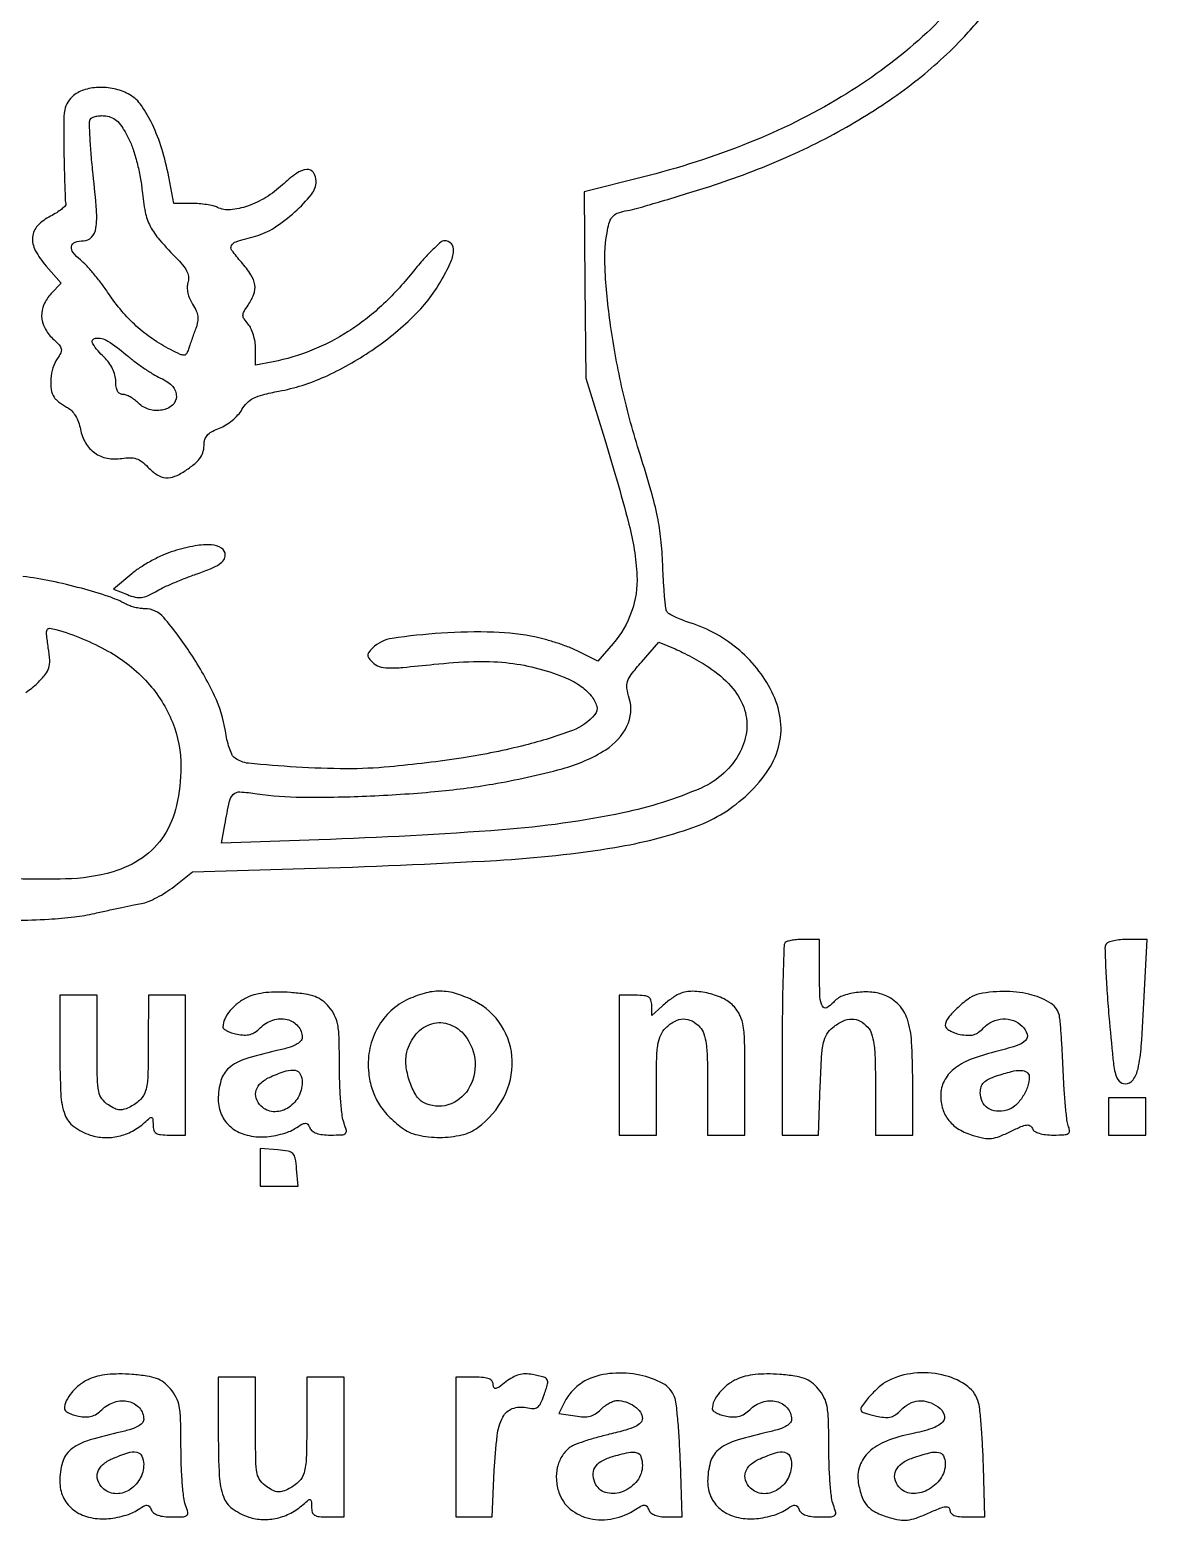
# Model space of a CAD drawing. Extents: x 10 to 445, y 21 to 661.
# Drawn here: x 205.6 to 445.3, y 21.3 to 341.3 of the extents above; entities that cross this region are included whole.
import ezdxf

# ---------------------------------------------------------------- set-up
doc = ezdxf.new("R2010")
doc.units = 0

msp = doc.modelspace()

# ---------------------------------------------------------------- linework, layer by layer
for points in [[(409.000737, 353.129657, -0.0563), (396.235564, 339.021269, -0.044897), (379.681942, 326.872387, -0.041277), (359.77388, 316.987017, -0.033123), (337, 309.637715), (324.5, 306.5), (324.670673, 286.5), (324.841347, 266.5), (328.559775, 254.5, -0.010324), (334.123201, 235.140799, -0.05287), (335.831309, 224.10417, -0.097322), (334.694448, 216.379546, -0.093434), (330.715669, 209.533809), (327.434278, 205.7378), (323.467139, 207.745693, 0.023679), (321.569156, 208.595994, 0.011998), (319.108701, 209.493709, 0.01189), (316.519251, 210.300614, 0.01736), (314.200779, 210.876793, 0.04501), (305.138444, 211.959465, 0.023991), (293.841388, 211.744484, 0.019166), (283.301676, 210.630232, 0.161827), (279.09239, 208.520962, 0.031467), (278.286022, 207.606165, 0.171748), (278.082043, 206.989385, 0.164381), (278.30721, 206.366028, 0.028237), (279.156968, 205.414461, 0.122732), (280.49849, 204.608204, 0.067618), (282.398776, 204.297868, 0.029402), (285.58728, 204.399733, 0.003929), (292.282908, 205.061947, -0.018417), (300.739149, 205.651539, -0.032901), (307.702236, 205.421683, -0.037165), (313.95969, 204.327742, -0.033323), (320.226338, 202.292761, -0.052871), (323.523709, 200.549813, -0.072592), (326.004531, 198.298981, -0.10172), (327.189617, 196.057206, -0.249034), (326.822018, 194.285544, -0.131272), (321.992323, 190.859253, -0.02662), (311.875881, 187.699439, -0.02438), (298.596689, 184.997023, -0.014868), (282.709635, 183.044575, -0.023934), (273.508759, 182.633125, -0.014792), (262.685423, 182.987755, -0.009319), (252.519778, 183.812711, -0.148178), (249.358712, 185.126247, -0.119642), (248.873438, 185.771796, -0.022416), (248.346224, 187.165577, -0.022842), (247.867414, 188.888081, -0.019153), (247.514604, 190.751178, 0.07426), (245.195639, 198.325574, 0.034231), (240.116059, 207.326628, 0.029655), (234.311139, 215.098734, 0.220562), (230.236431, 216.996268, -0.034742), (229.24294, 217.067028, -0.023544), (228.127709, 217.278779, -0.023774), (227.064596, 217.58708, -0.043038), (226.236431, 217.952769, 0.044583), (222.424923, 219.621765, 0.01511), (216.624543, 221.374216, 0.015101), (210.173717, 222.90499, 0.018755), (204.090996, 223.919624, 0.009097)], [(202.430791, 150.083955, 0.010486), (209.610021, 150.358363, 0.014044), (215.125246, 150.840853, 0.026961), (219.500374, 151.58852, -0.001975), (222.40023, 152.234592, -0.001934), (225.32511, 152.86228, -0.001903), (227.895667, 153.393326, -0.007315), (229.5, 153.694036, 0.056031), (230.928993, 154.108976, 0.02185), (232.79375, 154.982858, 0.021303), (234.748415, 156.113815, 0.024778), (236.5, 157.355517), (240.5, 160.5), (264.5, 161.204466, 0.00678), (305.705368, 162.973417, 0.026349), (331.084921, 165.754605, 0.043576), (347.856888, 170.018084, 0.099757), (359.028705, 176.637328, 0.055983), (363.637409, 181.837115, 0.085883), (366.205891, 187.264527, 0.094535), (366.665468, 192.845731, 0.082464), (365.095087, 198.5, 0.053676), (362.009448, 203.616131, 0.051978), (357.87577, 208.01946, 0.051315), (352.868646, 211.523287, 0.049694), (347.19987, 213.978518, -0.015273), (345.50903, 214.576556, -0.019221), (343.985183, 215.236949, -0.017645), (342.769527, 215.873953, -0.125471), (342.294738, 216.332121, -0.111115), (342.042274, 217.063808, -0.005019), (341.772728, 219.72631, -0.008198), (341.534784, 222.915928, -0.005758), (341.367259, 226.512162, 0.017761), (340.986463, 231.900607, 0.024319), (340.237302, 236.704648, 0.019097), (338.880867, 242.211367, 0.006521), (336.505907, 250.090966, -0.02015), (332.740741, 263.937981, -0.021115), (330.170176, 277.829627, -0.022195), (328.97847, 290.157637, -0.062426), (329.606747, 298.783735, -0.045592), (330.082903, 300.388043, -0.117159), (330.77447, 301.371454, -0.103828), (331.890423, 302.007053, -0.031354), (333.791638, 302.488734, 0.022169), (335.93739, 302.990642, 0.002891), (340.450328, 304.287818, 0.003361), (345.787407, 305.894393, 0.002805), (351.434891, 307.67065, 0.025678), (367.784943, 313.856242, 0.029867), (382.581526, 321.423497, 0.031861), (395.467737, 330.166948, 0.040288), (406.093244, 339.876609, 0.017034), (412.493704, 347.236157, 0.028516)], [(204.733569, 199.04063, 0.051726), (207.185691, 201.031845, 0.024922), (208.893971, 202.919469, 0.096736), (209.636732, 204.302462, 0.091497), (209.825713, 205.903371, 0.02097), (209.533823, 208.62302, -0.006866), (209.134459, 211.560652, -0.130543), (209.261012, 212.470343, -0.329389), (209.796974, 212.789111, -0.043624), (211.175055, 212.528324, -0.059276), (222.332547, 207.907593, -0.080589), (230.847095, 201.135853, -0.089797), (236.149876, 192.658486, -0.095831), (237.984944, 183.053656, -0.05478), (237.056782, 174.782402, -0.08839), (234.320627, 168.265784, -0.097777), (229.746694, 163.537211, -0.081222), (223.418726, 160.519397, -0.066731), (213.194473, 158.977863, -0.013772), (194.941417, 159.181622, -0.012992)]]:
    msp.add_lwpolyline(points, format="xyb")
for points in [[(214.962358, 327.170603, 0.083569), (213.710508, 325.753008, 0.096655), (213.070082, 324.07163, 0.042201), (212.830744, 321.323282, 0.004828), (212.875193, 315.099746, 0.001919), (212.95754, 311.109884, 0.002814), (213.063199, 307.600982, 0.001345), (213.177863, 304.617958, 0.05107), (213.273619, 303.953663, -0.253991), (213.156121, 303.497786, -0.033818), (212.405376, 302.793508, -0.03242), (211.324452, 302.020122, -0.021751), (210, 301.27452, 0.08481), (207.24591, 299.230598, 0.171028), (206.146804, 296.797876, 0.145943), (206.741531, 293.92696, 0.056667), (209.080938, 290.560598), (212.275515, 286.922175), (210.137758, 284.646636, 0.085466), (208.585693, 282.296547, 0.11215), (208.101971, 279.77846, 0.111824), (208.753316, 277.293032, 0.084597), (210.460561, 275.037051, -0.019567), (211.84641, 273.629074, -0.129394), (212.29924, 272.76137, -0.170098), (212.20153, 271.902949, -0.040198), (211.460561, 270.640231, 0.078538), (210.531958, 268.738599, 0.053385), (210.074247, 266.369358, 0.054903), (210.132963, 264.069664, 0.113865), (210.765313, 262.399704, 0.059516), (211.192853, 261.899892, 0.021248), (211.910938, 261.292854, 0.020733), (212.762903, 260.6874, 0.023013), (213.633625, 260.176802, -0.084485), (214.548131, 259.477371, -0.052176), (215.3641, 258.392917, -0.047366), (216.013276, 257.035643, -0.04153), (216.430358, 255.519531, 0.086356), (217.528514, 252.581815, 0.107409), (219.498711, 250.441398, 0.107479), (222.178475, 249.312674, 0.086562), (225.311186, 249.275647, -0.039116), (227.05125, 249.419851, -0.082165), (228.386941, 249.205025, -0.081867), (229.585321, 248.57074, -0.038607), (230.896779, 247.403346, 0.056064), (232.87917, 245.758822, 0.123938), (234.723639, 245.119036, 0.120735), (236.683366, 245.421324, 0.051743), (239.027494, 246.692036, 0.023549), (241.033093, 248.207946, 0.070692), (242.182123, 249.478207, 0.09031), (242.776193, 250.830048, 0.056671), (242.984687, 252.549112, -0.103728), (243.1979, 253.529281, -0.092477), (243.791723, 254.387409, -0.071816), (244.800045, 255.134463, -0.035981), (246.25, 255.786025, 0.049974), (247.608875, 256.442874, 0.034306), (249.004586, 257.436567, 0.034631), (250.228746, 258.592007, 0.05759), (251.063483, 259.736914, -0.064824), (252.168778, 261.207899, -0.083526), (253.532389, 262.202689, -0.055331), (255.559201, 262.949557, -0.014218), (258.97471, 263.692095, 0.05991), (268.83317, 266.799168, 0.042886), (278.928117, 272.455309, 0.043374), (287.751361, 279.636055, 0.068223), (293.769244, 287.314541, 0.023368), (295.787749, 291.174929, 0.085876), (296.503626, 293.826228, 0.206107), (296.00834, 295.350707, 0.215795), (294.573978, 296, 0.18291), (293.734058, 295.682105, 0.013629), (291.912364, 293.981968, 0.017475), (289.811973, 291.761863, 0.012326), (287.603809, 289.130105, -0.0372), (281.039386, 282.052734, -0.044753), (273.867678, 276.49626, -0.046666), (266.096826, 272.485572, -0.047269), (257.75, 270.006332), (254, 269.268548), (254, 272.805533, 0.039643), (253.882165, 274.289415, 0.033611), (253.530122, 275.822738, 0.034968), (253.014477, 277.181172, 0.075862), (252.400416, 278.110039, -0.032862), (251.537099, 279.200043, -0.1522), (251.300832, 279.958238, -0.131402), (251.520109, 280.778206, -0.022103), (252.400416, 282.161286, 0.063719), (253.625576, 284.493226, 0.128375), (253.833816, 286.545371, 0.106369), (253.010218, 288.693187, 0.035621), (250.966438, 291.385444, -0.019428), (248.915671, 293.912741, -0.291845), (248.834616, 294.992695, -0.197086), (249.812106, 295.797172, -0.009334), (253.982813, 296.999904, 0.07848), (258.00745, 298.791069, 0.03987), (262.412873, 302.175459, 0.038041), (265.998643, 305.948275, 0.172671), (267, 308.761432, 0.148308), (266.425031, 310.657233, 0.27885), (265.0257, 311.312552, 0.128515), (262.753943, 310.453462, 0.034598), (259.747279, 307.990417, -0.05145), (256.23074, 305.302143, -0.054164), (252.29772, 303.442551, -0.060686), (248.597415, 302.645269, -0.138709), (245.815741, 303.16486, 0.05905), (244.911889, 303.486988, 0.018571), (243.499132, 303.754678, 0.018264), (241.887069, 303.938598, 0.019271), (240.294541, 304), (236.457599, 304), (235.364524, 309.75, 0.027385), (233.88353, 315.734074, 0.036178), (231.854688, 320.969622, 0.04118), (229.50658, 325.029773, 0.108064), (227.054961, 327.308462, 0.072988), (224.047065, 328.537308, 0.063467), (220.662915, 328.929462, 0.066472), (217.453364, 328.463579, 0.101285)], [(226.771171, 317.926204, -0.034349), (227.704948, 315.668821, -0.01793), (228.569056, 312.748585, -0.017519), (229.259368, 309.614595, -0.022168), (229.665758, 306.676393, 0.02666), (230.328379, 302.183265, 0.070019), (231.410979, 299.118267, 0.059104), (233.407888, 296.183142, 0.014979), (237.326162, 291.938542, -0.026899), (238.611276, 290.478066, -0.064064), (239.353036, 289.24028, -0.086557), (239.629639, 288.106256, -0.093745), (239.493234, 286.978681, 0.078862), (239.339016, 285.957825, 0.051843), (239.470991, 284.774359, 0.047779), (239.867158, 283.53818, 0.043632), (240.500332, 282.35915, -0.03737), (241.262587, 280.981369, -0.075456), (241.604639, 279.791855, -0.078421), (241.571863, 278.584765, -0.043203), (241.176995, 277.158113, 0.002483), (240.755977, 276.009745, 0.00193), (240.309011, 274.756486, 0.001951), (239.901315, 273.584675, 0.004723), (239.611701, 272.71503, -0.056832), (239.168705, 271.737699, -0.256944), (238.646929, 271.432909, -0.117085), (237.816547, 271.607677, -0.009176), (235.774688, 272.616513, -0.03083), (231.867185, 274.952897, -0.033837), (228.403074, 277.687099, -0.033302), (225.293295, 280.904499, -0.028138), (222.444963, 284.686108, 0.014225), (220.928812, 286.820035, 0.012785), (219.240602, 288.943273, 0.012932), (217.628293, 290.769803, 0.038828), (216.405128, 291.895966, -0.05964), (214.860349, 293.441539, -0.210909), (214.520775, 294.769883, -0.27101), (215.28198, 295.683298, -0.086902), (217.090402, 296, 0.209838), (218.825135, 296.761559, 0.151061), (219.74457, 298.696488, 0.055222), (219.873734, 302.561676, 0.008453), (219.151248, 310.238706, -0.006225), (218.733679, 314.473387, -0.009147), (218.481227, 318.205208, -0.005122), (218.35904, 321.335806, -0.146623), (218.566219, 322.107145, -0.15314), (218.989368, 322.473291, -0.049783), (219.78604, 322.728401, -0.044205), (220.782267, 322.850615, -0.037248), (221.844436, 322.80731, -0.081551), (223.24351, 322.4081, -0.085218), (224.41767, 321.586198, -0.060858), (225.528891, 320.179218, -0.02151)], [(226.196246, 271.564016, 0.015686), (227.981453, 270.130472, 0.011804), (230.028477, 268.66414, 0.011964), (232.020687, 267.375747, 0.026774), (233.605211, 266.517098, -0.032556), (235.180581, 265.639712, -0.072041), (236.215105, 264.737697, -0.091978), (236.797539, 263.735491, -0.085962), (237, 262.566582, -0.216558), (236.14802, 260.691741, -0.1373), (233.944627, 259.641359, -0.11328), (231.157849, 259.791006, -0.127218), (228.848973, 261.151027, 0.036218), (228.030751, 261.858583, 0.034047), (227.102511, 262.456864, 0.035889), (226.205228, 262.871321, 0.090486), (225.5, 263, -0.147968), (224.859939, 263.193658, -0.124429), (224.382711, 263.720948, -0.084715), (224.091986, 264.601212, -0.037509), (224, 265.825686, 0.06442), (223.829273, 267.145293, 0.048227), (223.321022, 268.521807, 0.045986), (222.5253, 269.843303, 0.045709), (221.5, 271, -0.058445), (219.075549, 273.879286, -0.55751), (219.625452, 275.0655, -0.173064), (222.276713, 274.463694, -0.035517)], [(236.467425, 229.374641, 0.031616), (234.252012, 228.554192, 0.0193), (231.747739, 227.324401, 0.019315), (229.351036, 225.908182, 0.032218), (227.467425, 224.515268), (223.5, 221.16571), (226.497559, 220.013484, 0.034759), (228.190789, 219.494366, 0.083535), (229.496036, 219.414235, 0.079155), (230.798087, 219.76528, 0.02888), (232.497559, 220.648041, -0.024391), (234.05706, 221.475944, -0.008463), (236.380533, 222.520085, -0.008384), (238.98269, 223.58562, -0.009657), (241.5, 224.511859, 0.013567), (244.466309, 225.629716, 0.051102), (246.217423, 226.562926, 0.091672), (247.166667, 227.491863, 0.154558), (247.5, 228.544448, 0.261843), (246.684438, 229.99502, 0.118377), (244.538024, 230.684385, 0.065202), (241.069522, 230.493037, 0.02654)], [(351.289037, 204.415933, -0.062713), (355.978125, 200.403802, -0.096638), (358.737337, 195.853559, -0.109787), (359.385061, 191.038864, -0.101036), (357.972812, 186.242677, -0.169997), (349.603933, 178.504299, -0.051016), (332.81897, 173.172804, -0.032816), (306.90241, 169.520478, -0.010198), (267.610039, 167.396613), (246.720078, 166.694352), (247.413357, 170.597176, -0.009015), (248.407642, 175.662437, -0.148782), (249.234885, 177.150921, -0.211351), (250.646631, 177.668763, -0.020893), (254.325155, 177.274473, 0.03536), (263.874686, 176.529361, 0.012082), (277.774389, 176.765478, 0.012325), (292.436974, 177.731648, 0.019585), (304.90725, 179.357055, 0.023869), (319.777727, 182.627851, 0.074549), (329.136935, 186.729701, 0.138287), (333.688382, 191.773937, 0.191553), (334.174579, 197.782829, -0.036774), (333.682177, 199.941484, -0.119856), (333.809871, 201.39178, -0.084449), (334.621237, 202.895176, -0.012791), (336.800994, 205.541779), (340.5, 209.805906), (344, 208.358908, -0.01718), (345.611832, 207.626727, -0.008781), (347.584905, 206.603772, -0.008714), (349.583317, 205.477287, -0.012944)], [(367.666667, 145.333333, 0.189293), (367.3963, 144.713378, 0.001337), (367.195833, 138.889583, 0.004867), (367.048101, 132.175859, 0.003067), (367, 124.333333), (367, 104), (370.886581, 104), (374.773161, 104), (375.165994, 114.612171, -0.005162), (375.463947, 120.903344, -0.039253), (375.86626, 123.840748, -0.085273), (376.596686, 125.644755, -0.084019), (377.890198, 127.112171, -0.056627), (380.001703, 128.458217, -0.112082), (381.925583, 128.911033, -0.127029), (383.694396, 128.469207, -0.084639), (385.345012, 127.171259, -0.105606), (386.177229, 125.734908, -0.045799), (386.668385, 123.570717, -0.026619), (386.92984, 120.243017, -0.006296), (387, 114.671259), (387, 104), (391, 104), (395, 104), (395, 115.54966, 0.014189), (394.759205, 124.033348, 0.063823), (393.851899, 128.902515, 0.113134), (392.051009, 131.927339, 0.104321), (389.063824, 133.973563, 0.077436), (386.199264, 134.668912, 0.054571), (382.880528, 134.584396, 0.056723), (379.869074, 133.822443, 0.129957), (377.978038, 132.473538, -0.100244), (376.557025, 131.328523, -0.419927), (375.620343, 131.635503, -0.104183), (375.106345, 133.63722, -0.010933), (375, 138.5), (375, 146), (371.666667, 146, 0.018427), (370.341558, 145.951148, 0.022866), (369.116667, 145.804167, 0.022027), (368.120244, 145.592625, 0.13383)], [(436.474198, 144.958252, 0.14634), (436.251932, 144.132571, 0.003265), (436.39412, 139.975405, 0.007104), (436.663593, 135.07442, 0.004711), (437.105702, 129.458252, 0.002532), (437.955786, 120.348412, 0.034206), (438.509985, 117.050611, 0.126092), (439.295467, 115.562757, 0.211626), (440.565521, 115, 0.239127), (442.271534, 115.86539, 0.104306), (443.345485, 118.244275, 0.036762), (444.042538, 123.095481, 0.004561), (444.683631, 133.75), (445.308645, 146), (441.213339, 146, 0.02361), (439.598137, 145.923689, 0.030498), (438.131903, 145.693986, 0.031372), (436.974246, 145.362226, 0.170473)], [(252.328737, 133.604658, 0.0566), (250.282893, 132.378832, 0.056223), (248.558897, 130.723034, 0.061374), (247.38987, 128.901801, 0.112485), (247, 127.190741, 0.231571), (247.197055, 126.788082, 0.046989), (247.88737, 126.348869, 0.040687), (248.863844, 125.945873, 0.028179), (250.020833, 125.645833, 0.041115), (251.559915, 125.467723, 0.075492), (252.810269, 125.615532, 0.079398), (253.918266, 126.119438, 0.050068), (255.020833, 127.020833, -0.119463), (257.731008, 128.673515, -0.13468), (260.771382, 128.801442, -0.160034), (263.09513, 127.398787, -0.179477), (264, 124.95913, -0.194791), (263.663175, 124.127352, -0.083148), (262.679548, 123.402075, -0.048057), (260.958399, 122.727762, -0.014752), (258.25, 122.04237, 0.022173), (251.727039, 120.288289, 0.10014), (248.296336, 118.384369, 0.147745), (246.575031, 115.70578, 0.069562), (246, 111.592527, 0.106126), (246.69828, 108.339715, 0.112746), (248.663253, 105.741275, 0.103406), (251.718785, 104.100852, 0.077227), (255.519091, 103.594425, 0.032176), (257.37642, 103.754548, 0.025381), (259.354136, 104.157676, 0.026018), (261.158472, 104.723455, 0.056099), (262.4561, 105.379279, -0.013367), (263.962788, 106.309905, -0.11995), (264.702102, 106.528767, -0.246864), (265.199165, 106.297791, -0.071457), (265.624999, 105.534854, 0.141838), (266.12889, 104.869541, 0.077445), (267.041376, 104.38726, 0.05595), (268.356758, 104.093323, 0.027023), (270.082238, 104, 0.010429), (272.537197, 104.051213, 0.172603), (273.284424, 104.35275, 0.281491), (273.477566, 104.984679, 0.027798), (272.975249, 106.5651, -0.06178), (272.595073, 108.119184, -0.009577), (272.286479, 111.278698, -0.01055), (272.071497, 115.038925, -0.009003), (272, 119.009336, 0.006295), (271.927796, 124.744568, 0.038439), (271.626247, 127.69016, 0.071618), (270.962944, 129.679423, 0.061459), (269.738673, 131.517422, 0.051963), (268.298105, 132.877316, 0.074025), (266.760469, 133.727314, 0.054328), (264.705337, 134.249135, 0.016274), (261.488673, 134.596463, 0.018649), (258.683731, 134.702325, 0.027078), (256.210605, 134.569359, 0.031045), (254.083062, 134.204314, 0.048724)], [(286.30078, 132.919832, 0.082148), (282.638448, 130.285515, 0.077113), (279.925035, 126.559186, 0.075156), (278.418635, 122.094868, 0.072036), (278.267701, 117.317322, 0.049302), (279.004181, 113.874889, 0.05844), (280.378001, 110.847722, 0.056142), (282.467314, 108.127406, 0.040611), (285.337284, 105.597503, 0.105554), (288.795043, 104.007524, 0.055685), (293.512783, 103.489267, 0.055622), (298.238877, 104.025452, 0.103751), (301.724505, 105.627662, 0.113053), (307.245282, 112.076404, 0.128425), (309.075695, 119.985624, 0.13576), (306.782647, 127.453983, 0.133081), (300.964118, 132.75, 0.043003), (297.078271, 134.337595, 0.07271), (293.610706, 134.885617, 0.073373), (290.153362, 134.416367, 0.044592)], [(345, 134.344245, 0.043837), (344.2712, 133.976385, 0.014848), (343.279688, 133.320022, 0.014637), (342.221484, 132.52601, 0.016304), (341.25, 131.698405), (339, 129.651372), (339, 131.825686, 0.071753), (338.837682, 132.950945, 0.184137), (338.347574, 133.594692, 0.117527), (337.380302, 133.917283, 0.021985), (335.5, 134), (332, 134), (332, 119), (332, 104), (336, 104), (340, 104), (340, 114.5, -0.005592), (340.066695, 120.46369, -0.034085), (340.345238, 123.532738, -0.068523), (340.936244, 125.474292, -0.0885), (342, 127, -0.072462), (343.883951, 128.404815, -0.118739), (345.798041, 128.913357, -0.126594), (347.646727, 128.483353, -0.088945), (349.345012, 127.171259, -0.105606), (350.177229, 125.734908, -0.045799), (350.668385, 123.570717, -0.026619), (350.92984, 120.243017, -0.006296), (351, 114.671259), (351, 104), (355, 104), (359, 104), (359, 116.444236, 0.00417), (358.937658, 123.919418, 0.032939), (358.65218, 127.370461, 0.071124), (357.996306, 129.565149, 0.069602), (356.748437, 131.50607, 0.101696), (354.524127, 133.22431, 0.054554), (351.247115, 134.405821, 0.054498), (347.785318, 134.851893, 0.100103)], [(409.326888, 134.304343, 0.103238), (407.254227, 133.432614, 0.036366), (404.726662, 131.402969, 0.034154), (402.578975, 129.11254, 0.172935), (402, 127.488636, 0.203386), (402.22073, 126.968444, 0.05867), (402.930516, 126.427746, 0.048693), (403.954955, 125.949858, 0.035459), (405.167713, 125.616457, 0.036158), (406.808722, 125.410072, 0.079973), (408.060005, 125.544197, 0.08786), (409.131899, 126.050996, 0.051005), (410.206668, 126.991457, -0.096302), (412.097871, 128.366771, -0.097635), (414.357374, 128.924727, -0.100463), (416.606662, 128.578308, -0.108506), (418.473214, 127.383929, -0.115047), (419.541127, 125.666535, -0.293733), (419.202308, 124.30659, -0.11305), (417.199343, 123.132784, -0.016161), (412.588054, 121.843542, 0.033047), (407.36065, 120.189943, 0.076048), (403.798986, 118.13054, 0.105828), (401.73517, 115.598532, 0.118805), (401, 112.548192, 0.075815), (401.452986, 109.577911, 0.094046), (402.767105, 107.115494, 0.089255), (404.955783, 105.21516, 0.061543), (407.968473, 103.8913, 0.027369), (410.241593, 103.343761, 0.072774), (411.906085, 103.28322, 0.067057), (413.595934, 103.701862, 0.020674), (415.999131, 104.769607, -0.011354), (418.227337, 105.809745, -0.069711), (419.444269, 106.152887, -0.172994), (420.182912, 105.997801, -0.165188), (420.673827, 105.407609, 0.162481), (421.161116, 104.815455, 0.064955), (422.127688, 104.371735, 0.048897), (423.494335, 104.090542, 0.026308), (425.213978, 104, 0.01218), (427.440579, 104.054249, 0.111997), (428.365702, 104.31206, 0.286447), (428.665004, 104.837239, 0.092343), (428.456939, 105.75, -0.071397), (428.140545, 106.912492, -0.006407), (427.806881, 109.923438, -0.008234), (427.512793, 113.542437, -0.006338), (427.30705, 117.5, 0.003322), (427.123971, 121.485157, 0.004128), (426.898509, 125.188457, 0.00338), (426.662698, 128.292578, 0.030974), (426.467936, 129.630917, 0.199688), (424.682012, 132.237863, 0.077605), (420.613147, 134.060155, 0.063096), (415.176724, 134.827101, 0.051672)], [(212, 121.722506, 0.011446), (212.205734, 112.736779, 0.076948), (213.086587, 108.377459, 0.146278), (215.009191, 105.81381, 0.079682), (218.532975, 103.989117, 0.070491), (221.519026, 103.451839, 0.065898), (224.609248, 103.74421, 0.064587), (227.572418, 104.842443, 0.062992), (230.185066, 106.667482, -0.01033), (231.327837, 107.659515, -0.247224), (231.729995, 107.74503, -0.318976), (231.960554, 107.458771, -0.015124), (232, 106.154988, 0.073332), (232.163897, 105.043496, 0.183546), (232.656035, 104.403928, 0.116464), (233.625507, 104.082647, 0.022034), (235.5, 104), (239, 104), (239, 119), (239, 134), (235, 134), (231, 134), (230.984687, 123.75, -0.006701), (230.877969, 116.58592, -0.060808), (230.412219, 113.499284, -0.131179), (229.317093, 111.639154, -0.073362), (227.182942, 110.078632, -0.041415), (225.879538, 109.524293, -0.099774), (224.84361, 109.398907, -0.092916), (223.79467, 109.682151, -0.032762), (222.432942, 110.451981, -0.08842), (221.048152, 111.758756, -0.112173), (220.341716, 113.363961, -0.043821), (220.055221, 116.119862, -0.004), (220, 123.023053), (220, 134), (216, 134), (212, 134)], [(298.92742, 125.365141, -0.152154), (301.101947, 119.666353, -0.155645), (299.627027, 113.799138, -0.18258), (295.286662, 110.468499, -0.19874), (290.014344, 110.992323, -0.139967), (288.358322, 112.596584, -0.051899), (287.024147, 115.588654, -0.051133), (286.293195, 118.959143, -0.089219), (286.482832, 121.803107, -0.114734), (288.486292, 125.717902, -0.148716), (291.854818, 127.896294, -0.160471), (295.669073, 127.745741, -0.137507)], [(264, 115.328741, -0.130515), (263.138491, 112.084547, -0.131751), (260.783026, 109.708837, -0.150449), (257.802844, 109.014103, -0.180877), (255.2, 110.2, -0.113775), (254.14853, 111.881516, -0.163025), (254.132762, 113.625623, -0.138442), (255.208123, 115.234138, -0.074224), (257.25, 116.509132, -0.024162), (260.565409, 117.763476, -0.122229), (262.523247, 117.901001, -0.242041), (263.599908, 117.085793, -0.112415)], [(420, 116.547053, -0.08479), (419.616285, 114.300588, -0.062831), (418.487115, 112.043384, -0.065339), (416.902, 110.235506, -0.1192), (415.173784, 109.328769, -0.083503), (412.945899, 109.151761, -0.125753), (411.11691, 109.79366, -0.137591), (409.927875, 111.17811, -0.10947), (409.5, 113.108986, -0.077251), (409.689645, 114.329115, -0.116794), (410.24075, 115.246567, -0.087765), (411.275796, 115.989023, -0.029639), (413, 116.693558, -0.019754), (416.164686, 117.634999, -0.067746), (418.290858, 117.879211, -0.147704), (419.510926, 117.482712, -0.24559)], [(255, 97.060365), (255, 93), (259.060365, 93), (263.120731, 93), (262.810365, 96.75, 0.023163), (262.517987, 99.005782, 0.153741), (262, 100, 0.153741), (261.005782, 100.517987, 0.023163), (258.75, 100.810365), (255, 101.120731)], [(218.328737, 51.604658, 0.0566), (216.282893, 50.378832, 0.056223), (214.558897, 48.723034, 0.061374), (213.38987, 46.901801, 0.112485), (213, 45.190741, 0.231571), (213.197055, 44.788082, 0.046989), (213.88737, 44.348869, 0.040687), (214.863844, 43.945873, 0.028179), (216.020833, 43.645833, 0.041115), (217.559915, 43.467723, 0.075492), (218.810269, 43.615532, 0.079398), (219.918266, 44.119438, 0.050068), (221.020833, 45.020833, -0.119463), (223.731008, 46.673515, -0.13468), (226.771382, 46.801442, -0.160034), (229.09513, 45.398787, -0.179477), (230, 42.95913, -0.194791), (229.663175, 42.127352, -0.083148), (228.679548, 41.402075, -0.048057), (226.958399, 40.727762, -0.014752), (224.25, 40.04237, 0.022173), (217.727039, 38.288289, 0.10014), (214.296336, 36.384369, 0.147745), (212.575031, 33.70578, 0.069562), (212, 29.592527, 0.106126), (212.69828, 26.339715, 0.112746), (214.663253, 23.741275, 0.103406), (217.718785, 22.100852, 0.077227), (221.519091, 21.594425, 0.032176), (223.37642, 21.754548, 0.025381), (225.354136, 22.157676, 0.026018), (227.158472, 22.723455, 0.056099), (228.4561, 23.379279, -0.013367), (229.962788, 24.309905, -0.11995), (230.702102, 24.528767, -0.246864), (231.199165, 24.297791, -0.071457), (231.624999, 23.534854, 0.141838), (232.12889, 22.869541, 0.077445), (233.041376, 22.38726, 0.05595), (234.356758, 22.093323, 0.027023), (236.082238, 22, 0.010429), (238.537197, 22.051213, 0.172603), (239.284424, 22.35275, 0.281491), (239.477566, 22.984679, 0.027798), (238.975249, 24.5651, -0.06178), (238.595073, 26.119184, -0.009577), (238.286479, 29.278698, -0.01055), (238.071497, 33.038925, -0.009003), (238, 37.009336, 0.006295), (237.927796, 42.744568, 0.038439), (237.626247, 45.69016, 0.071618), (236.962944, 47.679423, 0.061459), (235.738673, 49.517422, 0.051963), (234.298105, 50.877316, 0.074025), (232.760469, 51.727314, 0.054328), (230.705337, 52.249135, 0.016274), (227.488673, 52.596463, 0.018649), (224.683731, 52.702325, 0.027078), (222.210605, 52.569359, 0.031045), (220.083062, 52.204314, 0.048724)], [(246, 39.722506, 0.011446), (246.205734, 30.736779, 0.076948), (247.086587, 26.377459, 0.146278), (249.009191, 23.81381, 0.079682), (252.532975, 21.989117, 0.070491), (255.519026, 21.451839, 0.065898), (258.609248, 21.74421, 0.064587), (261.572418, 22.842443, 0.062992), (264.185066, 24.667482, -0.01033), (265.327837, 25.659515, -0.247224), (265.729995, 25.74503, -0.318976), (265.960554, 25.458771, -0.015124), (266, 24.154988, 0.073332), (266.163897, 23.043496, 0.183546), (266.656035, 22.403928, 0.116464), (267.625507, 22.082647, 0.022034), (269.5, 22), (273, 22), (273, 37), (273, 52), (269, 52), (265, 52), (264.984687, 41.75, -0.006701), (264.877969, 34.58592, -0.060808), (264.412219, 31.499284, -0.131179), (263.317093, 29.639154, -0.073362), (261.182942, 28.078632, -0.041415), (259.879538, 27.524293, -0.099774), (258.84361, 27.398907, -0.092916), (257.79467, 27.682151, -0.032762), (256.432942, 28.451981, -0.08842), (255.048152, 29.758756, -0.112173), (254.341716, 31.363961, -0.043821), (254.055221, 34.119862, -0.004), (254, 41.023053), (254, 52), (250, 52), (246, 52)], [(307.734218, 51.005576, -0.011057), (306.251984, 49.891808, -0.103848), (305.526583, 49.571913, -0.349323), (305.14708, 49.761718, -0.109154), (305, 50.42742, 0.161165), (304.757842, 51.159176, 0.140169), (304.114102, 51.651714, 0.074091), (302.934456, 51.923782, 0.019693), (301, 52), (297, 52), (297, 37), (297, 22), (300.866303, 22), (304.732606, 22), (305.214299, 32.003296, -0.017965), (305.840306, 39.434429, -0.087889), (307.062842, 43.453401, -0.187158), (309.091255, 45.269159, -0.145081), (312.072676, 45.484038, 0.043571), (313.585478, 45.287617, 0.162546), (314.495318, 45.549486, 0.133293), (315.169451, 46.344579, 0.025706), (315.887913, 48.108311, 0.013591), (316.672794, 50.573416, 0.199594), (316.572271, 51.459666, 0.204994), (315.874186, 52.000847, 0.01442), (313.411302, 52.56774, 0.049657), (311.887426, 52.717809, 0.066963), (310.516003, 52.531816, 0.062551), (309.174049, 51.974759, 0.037046)], [(325.314715, 51.536343, 0.050238), (323.983407, 50.790543, 0.033249), (322.616849, 49.691087, 0.033405), (321.419375, 48.43127, 0.054052), (320.603446, 47.200042), (319.077462, 44.249114), (322.592823, 43.67865, 0.031777), (324.397667, 43.502405, 0.070248), (325.770794, 43.649139, 0.0807), (326.928549, 44.149274, 0.054196), (328.054093, 45.054093, -0.035944), (328.914259, 45.798743, -0.033932), (329.888326, 46.42839, -0.035777), (330.828608, 46.864736, -0.09099), (331.565741, 47, -0.08094), (333.477576, 46.688469, -0.072742), (335.270034, 45.781825, -0.08099), (336.558303, 44.519717, -0.159848), (337, 43.173407, -0.196636), (336.615531, 42.233594, -0.086425), (335.50296, 41.436398, -0.044306), (333.454479, 40.663563, -0.010424), (329.904811, 39.752035, 0.010976), (327.07766, 39.022716, 0.013125), (324.450569, 38.208149, 0.011895), (322.28434, 37.415689, 0.079726), (321.300635, 36.834542, 0.083785), (319.693299, 34.967892, 0.079109), (318.747971, 32.640535, 0.074472), (318.538949, 30.009063, 0.062423), (319.079477, 27.259183, 0.142541), (321.53602, 23.683442, 0.118488), (325.706579, 21.669882, 0.105493), (330.755613, 21.651141, 0.093658), (335.614574, 23.667028, -0.018049), (336.842158, 24.409477, -0.13985), (337.488331, 24.560743, -0.234477), (337.942064, 24.30779, -0.058862), (338.347856, 23.535885, 0.134392), (338.815392, 22.899459, 0.07336), (339.660512, 22.411567, 0.058154), (340.820226, 22.101904, 0.036204), (342.225748, 22), (345.514266, 22), (345.14163, 33.738698, 0.006299), (344.934726, 38.402818, 0.007968), (344.620503, 42.707619, 0.006483), (344.253966, 46.296989, 0.062228), (343.890858, 47.787066, 0.17921), (341.369956, 50.673068, 0.074892), (336.441569, 52.464598, 0.067989), (330.594397, 52.835736, 0.084669)], [(357.328737, 51.604658, 0.0566), (355.282893, 50.378832, 0.056223), (353.558897, 48.723034, 0.061374), (352.38987, 46.901801, 0.112485), (352, 45.190741, 0.231571), (352.197055, 44.788082, 0.046989), (352.88737, 44.348869, 0.040687), (353.863844, 43.945873, 0.028179), (355.020833, 43.645833, 0.041115), (356.559915, 43.467723, 0.075492), (357.810269, 43.615532, 0.079398), (358.918266, 44.119438, 0.050068), (360.020833, 45.020833, -0.119463), (362.731008, 46.673515, -0.13468), (365.771382, 46.801442, -0.160034), (368.09513, 45.398787, -0.179477), (369, 42.95913, -0.194791), (368.663175, 42.127352, -0.083148), (367.679548, 41.402075, -0.048057), (365.958399, 40.727762, -0.014752), (363.25, 40.04237, 0.022173), (356.727039, 38.288289, 0.10014), (353.296336, 36.384369, 0.147745), (351.575031, 33.70578, 0.069562), (351, 29.592527, 0.106126), (351.69828, 26.339715, 0.112746), (353.663253, 23.741275, 0.103406), (356.718785, 22.100852, 0.077227), (360.519091, 21.594425, 0.032176), (362.37642, 21.754548, 0.025381), (364.354136, 22.157676, 0.026018), (366.158472, 22.723455, 0.056099), (367.4561, 23.379279, -0.013367), (368.962788, 24.309905, -0.11995), (369.702102, 24.528767, -0.246864), (370.199165, 24.297791, -0.071457), (370.624999, 23.534854, 0.141838), (371.12889, 22.869541, 0.077445), (372.041376, 22.38726, 0.05595), (373.356758, 22.093323, 0.027023), (375.082238, 22, 0.010429), (377.537197, 22.051213, 0.172603), (378.284424, 22.35275, 0.281491), (378.477566, 22.984679, 0.027798), (377.975249, 24.5651, -0.06178), (377.595073, 26.119184, -0.009577), (377.286479, 29.278698, -0.01055), (377.071497, 33.038925, -0.009003), (377, 37.009336, 0.006295), (376.927796, 42.744568, 0.038439), (376.626247, 45.69016, 0.071618), (375.962944, 47.679423, 0.061459), (374.738673, 49.517422, 0.051963), (373.298105, 50.877316, 0.074025), (371.760469, 51.727314, 0.054328), (369.705337, 52.249135, 0.016274), (366.488673, 52.596463, 0.018649), (363.683731, 52.702325, 0.027078), (361.210605, 52.569359, 0.031045), (359.083062, 52.204314, 0.048724)], [(390.325477, 51.540868, 0.071214), (388.120731, 50.181591, 0.036817), (385.787285, 47.926742, 0.032372), (383.992709, 45.634418, 0.373623), (384.114542, 44.585607, 0.106588), (384.402808, 44.417616, 0.007768), (385.28586, 44.144706, 0.010571), (386.360277, 43.85536, 0.007799), (387.560728, 43.578932, 0.03769), (389.152521, 43.362103, 0.08392), (390.364588, 43.492794, 0.090662), (391.407662, 44.003993, 0.04972), (392.465715, 44.962116, -0.088715), (394.220847, 46.319413, -0.099389), (396.269657, 46.915602, -0.097487), (398.421622, 46.67942, -0.082108), (400.47135, 45.644608, -0.147837), (401.738588, 43.963295, -0.290125), (401.39899, 42.388664, -0.121753), (399.13481, 40.996357, -0.028777), (394.804835, 39.883945, 0.04466), (389.363537, 38.300441, 0.092629), (385.622949, 35.969911, 0.124227), (383.640856, 32.955715, 0.124481), (383.328295, 29.364379, 0.042071), (384.073722, 26.382545, 0.099674), (385.220969, 24.414383, 0.098373), (387.050978, 23.028285, 0.040278), (389.968357, 21.891334, 0.032409), (392.14049, 21.39121, 0.06838), (393.865834, 21.348138, 0.058136), (395.709364, 21.775379, 0.018152), (398.34973, 22.830504, -0.009059), (400.817946, 23.869262, -0.062359), (402.088578, 24.201404, -0.206405), (402.725508, 24.021026, -0.225649), (403, 23.44377, 0.183091), (403.243156, 22.802, 0.120245), (403.899536, 22.346057, 0.068818), (405.039732, 22.078661, 0.023163), (406.75, 21.998876), (410.5, 21.997752), (410.181805, 32.748876, 0.00538), (410.006759, 37.084993, 0.006167), (409.743884, 41.223107, 0.005601), (409.438619, 44.724041, 0.03481), (409.137838, 46.5, 0.175931), (406.795447, 50.031476, 0.094034), (402.017351, 52.335561, 0.081825), (396.045845, 52.925773, 0.086596)], [(230, 33.328741, -0.130515), (229.138491, 30.084547, -0.131751), (226.783026, 27.708837, -0.150449), (223.802844, 27.014103, -0.180877), (221.2, 28.2, -0.113775), (220.14853, 29.881516, -0.163025), (220.132762, 31.625623, -0.138442), (221.208123, 33.234138, -0.074224), (223.25, 34.509132, -0.024162), (226.565409, 35.763476, -0.122229), (228.523247, 35.901001, -0.242041), (229.599908, 35.085793, -0.112415)], [(337, 33.056704, -0.166598), (335.876568, 29.778601, -0.130103), (332.865098, 27.481106, -0.149691), (329.423644, 27.150451, -0.223097), (327.03877, 28.927558, -0.09716), (326.441901, 30.873015, -0.153801), (326.787651, 32.567878, -0.132373), (328.109954, 33.93246, -0.064061), (330.356619, 34.908848, -0.015885), (334.038467, 35.849974, -0.123212), (335.799027, 35.802952, -0.250314), (336.697404, 34.944908, -0.07962)], [(369, 33.328741, -0.130515), (368.138491, 30.084547, -0.131751), (365.783026, 27.708837, -0.150449), (362.802844, 27.014103, -0.180877), (360.2, 28.2, -0.113775), (359.14853, 29.881516, -0.163025), (359.132762, 31.625623, -0.138442), (360.208123, 33.234138, -0.074224), (362.25, 34.509132, -0.024162), (365.565409, 35.763476, -0.122229), (367.523247, 35.901001, -0.242041), (368.599908, 35.085793, -0.112415)], [(402, 33.5, -0.15456), (400.957877, 30.209269, -0.12269), (398.12357, 27.757031, -0.136726), (394.709958, 27.07456, -0.203655), (392.039869, 28.451961, -0.121573), (391.179163, 30.230283, -0.164778), (391.387411, 31.989691, -0.132198), (392.711879, 33.539036, -0.067829), (395.012181, 34.693558, -0.01814), (398.618141, 35.783146, -0.10699), (400.578874, 35.869466, -0.236324), (401.611319, 35.111454, -0.118895)]]:
    msp.add_lwpolyline(points, format="xyb", close=True)
msp.add_lwpolyline([(437, 108), (437, 104), (441, 104), (445, 104), (445, 108), (445, 112), (441, 112), (437, 112)], close=True)

doc.saveas('drawing.dxf')
